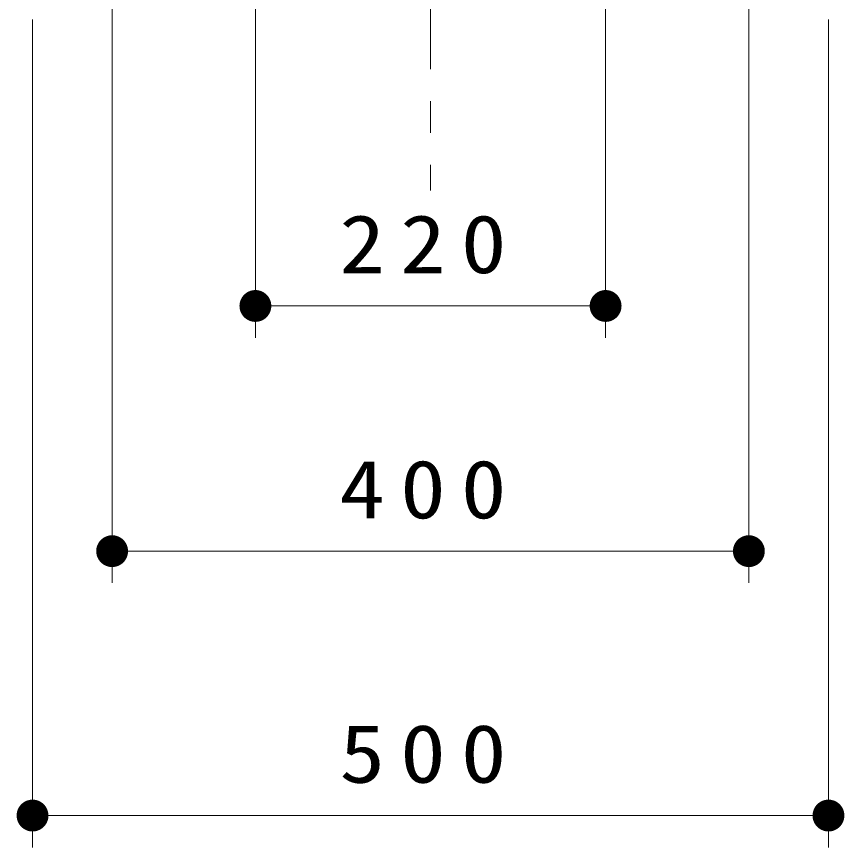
# Model space of a CAD drawing. Units: millimetres on the paper, with parts at other scales. Extents: x -365 to 0, y -26 to 257.
# Drawn here: x -199.83 to -173.83, y 47.51 to 73.61 of the extents above; entities that cross this region are included whole.
import ezdxf

# ---------------------------------------------------------------- set-up
doc = ezdxf.new("R2010")
doc.units = ezdxf.units.MM
doc.linetypes.add('USER2', pattern=[6, 3, -1, 1, -1])
doc.layers.add('LY_1', color=7, linetype='Continuous', lineweight=25)
doc.styles.add('ＭＳ ゴシック', font='')
doc.styles.get('ＭＳ ゴシック').set_extended_font_data('MS Gothic')

# ---------------------------------------------------------------- blocks, each defined once
blk = doc.blocks.new('filled_dot')
at = {"color": 0, "linetype": 'Continuous', "lineweight": -2, "const_width": 1.25}
blk.add_lwpolyline([(-0.625, 0, 1), (0.625, 0, 1)], format="xyb", close=True, dxfattribs=at)

msp = doc.modelspace()

# ---------------------------------------------------------------- linework, layer by layer
at = {"layer": 'LY_1', "linetype": 'USER2', "lineweight": 13}
msp.add_line((-186.832, 116.959), (-186.832, 68.146), dxfattribs=at)
at = {"layer": 'LY_1', "lineweight": 13}
for p, q in [((-192.332, 82.504), (-192.332, 63.521)), ((-181.332, 82.504), (-181.332, 63.521)), ((-196.832, 78.521), (-196.832, 55.819)), ((-176.832, 78.521), (-176.832, 55.819)), ((-199.332, 73.521), (-199.332, 47.514)), ((-174.332, 73.521), (-174.332, 47.514)), ((-181.332, 64.521), (-192.332, 64.521)), ((-176.832, 56.819), (-196.832, 56.819)), ((-174.332, 48.514), (-199.332, 48.514))]:
    msp.add_line(p, q, dxfattribs=at)

# ---------------------------------------------------------------- block references
at = {"layer": 'LY_1', "lineweight": 13, "xscale": 0.4, "yscale": 0.4}
for p in [(-192.332, 64.521), (-196.832, 56.819), (-199.332, 48.514)]:
    msp.add_blockref('filled_dot', p, dxfattribs=at)
at = {"layer": 'LY_1', "lineweight": 13, "xscale": 0.4, "yscale": 0.4, "rotation": 180}
for p in [(-181.332, 64.521), (-176.832, 56.819), (-174.332, 48.514)]:
    msp.add_blockref('filled_dot', p, dxfattribs=at)

# ---------------------------------------------------------------- texts
at = {"layer": 'LY_1', "char_height": 1.833, "attachment_point": 8, "style": 'ＭＳ ゴシック'}
for s, insert in [('\\T1.33;\\W1.15;220', (-186.832, 65.521)), ('\\T1.33;\\W1.15;400', (-186.832, 57.819)), ('\\T1.33;\\W1.15;500', (-186.832, 49.514))]:
    msp.add_mtext(s, dxfattribs=dict(at, insert=insert))

doc.saveas('drawing.dxf')
